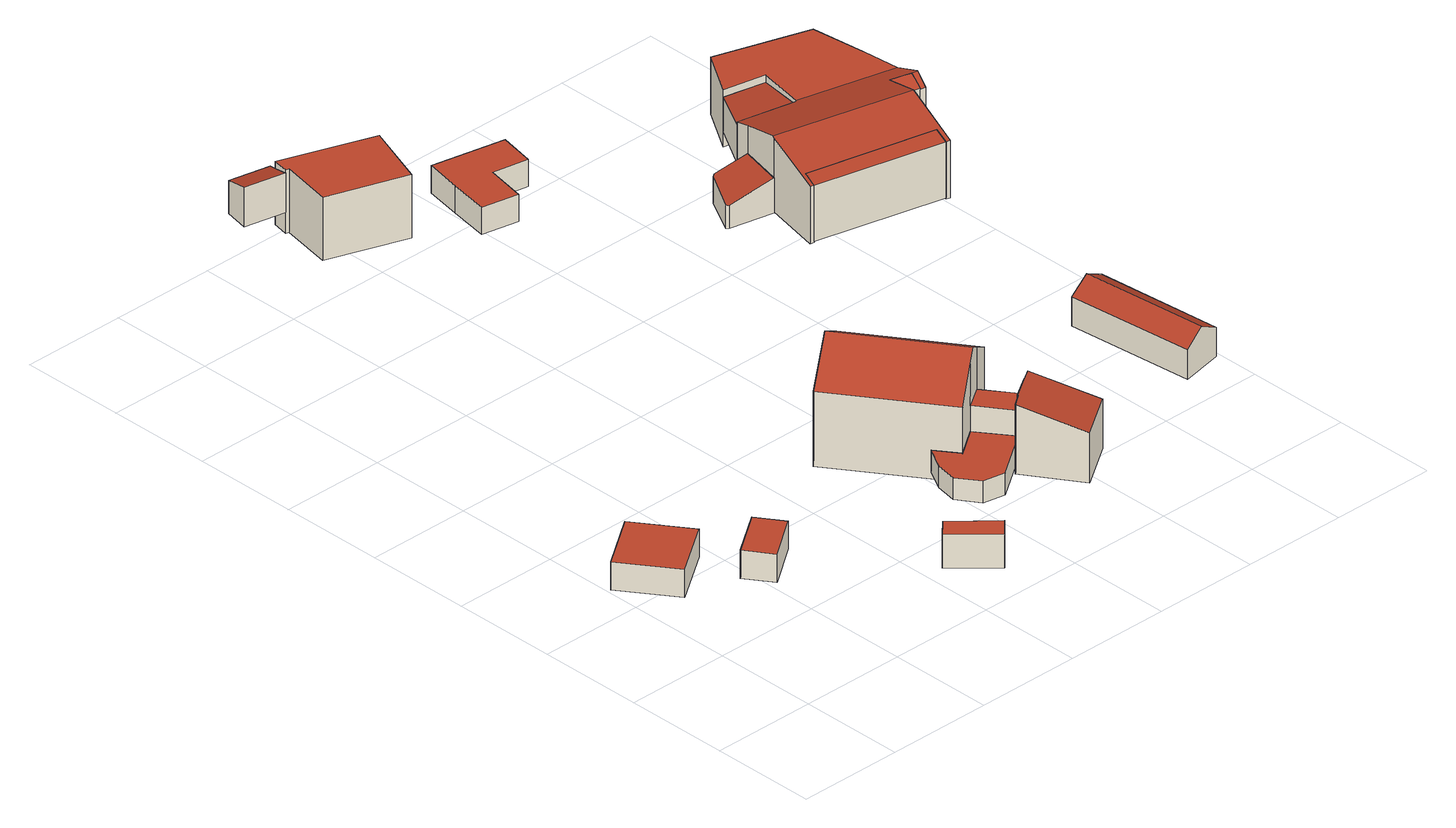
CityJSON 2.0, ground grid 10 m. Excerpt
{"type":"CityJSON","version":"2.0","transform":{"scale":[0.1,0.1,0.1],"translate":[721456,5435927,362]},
"CityObjects":{
"building1":{"type":"Building","attributes":{"Gemeindeschluessel":"09375181","HoeheDach":"364.800","HoeheGrund":"362.060","Methode":"2000","NiedrigsteTraufeDesGebaeudes":"364.800","Geometrietyp2DReferenz":"3000","measuredHeight":2.74,"function":"51009_1610","roofType":"1000"},"geometry":[{"type":"Solid","lod":"2","boundaries":[[[[0,1,2,3]],[[3,2,4,5]],[[5,4,6,7]],[[2,1,6,4]],[[7,6,1,0]],[[5,7,0,3]]]],"semantics":{"surfaces":[{"type":"WallSurface","Flaeche":"16.730","Z_MAX":"2.740","Z_MAX_ASL":"364.800","Z_MIN":"0.000","Z_MIN_ASL":"362.060"},{"type":"WallSurface","Flaeche":"16.593","Z_MAX":"2.740","Z_MAX_ASL":"364.800","Z_MIN":"0.000","Z_MIN_ASL":"362.060"},{"type":"WallSurface","Flaeche":"16.707","Z_MAX":"2.740","Z_MAX_ASL":"364.800","Z_MIN":"0.000","Z_MIN_ASL":"362.060"},{"type":"RoofSurface","Dachneigung":"90.000","Dachorientierung":"-1.000","Flaeche":"36.968","Z_MAX":"2.740","Z_MAX_ASL":"364.800","Z_MIN":"2.740","Z_MIN_ASL":"364.800"},{"type":"WallSurface","Flaeche":"16.609","Z_MAX":"2.740","Z_MAX_ASL":"364.800","Z_MIN":"0.000","Z_MIN_ASL":"362.060"},{"type":"GroundSurface","Flaeche":"36.968","Z_MAX":"0.000","Z_MAX_ASL":"362.060","Z_MIN":"0.000","Z_MIN_ASL":"362.060"}],"values":[[0,1,2,3,4,5]]}}]},
"building2":{"type":"Building","attributes":{"Gemeindeschluessel":"09375181","HoeheDach":"364.991","HoeheGrund":"362.291","Methode":"1000","NiedrigsteTraufeDesGebaeudes":"364.991","Geometrietyp2DReferenz":"3000","measuredHeight":2.7,"function":"51009_1610","roofType":"1000"},"geometry":[{"type":"Solid","lod":"2","boundaries":[[[[8,9,10,11]],[[12,13,14,15]],[[11,10,13,12]],[[8,11,12,15]],[[13,10,9,14]],[[15,14,9,8]]]],"semantics":{"surfaces":[{"type":"WallSurface","Flaeche":"13.518","Z_MAX":"2.700","Z_MAX_ASL":"364.991","Z_MIN":"0.000","Z_MIN_ASL":"362.291"},{"type":"WallSurface","Flaeche":"13.526","Z_MAX":"2.700","Z_MAX_ASL":"364.991","Z_MIN":"0.000","Z_MIN_ASL":"362.291"},{"type":"WallSurface","Flaeche":"8.074","Z_MAX":"2.700","Z_MAX_ASL":"364.991","Z_MIN":"0.000","Z_MIN_ASL":"362.291"},{"type":"GroundSurface","Flaeche":"15.031","Z_MAX":"0.000","Z_MAX_ASL":"362.291","Z_MIN":"0.000","Z_MIN_ASL":"362.291"},{"type":"RoofSurface","Dachneigung":"90.000","Dachorientierung":"-1.000","Flaeche":"15.031","Z_MAX":"2.700","Z_MAX_ASL":"364.991","Z_MIN":"2.700","Z_MIN_ASL":"364.991"},{"type":"WallSurface","Flaeche":"8.133","Z_MAX":"2.700","Z_MAX_ASL":"364.991","Z_MIN":"0.000","Z_MIN_ASL":"362.291"}],"values":[[0,1,2,3,4,5]]}}]},
"building3":{"type":"Building","attributes":{"Gemeindeschluessel":"09375181","HoeheDach":"367.600","HoeheGrund":"364.420","Methode":"2000","NiedrigsteTraufeDesGebaeudes":"367.600","Geometrietyp2DReferenz":"3000","measuredHeight":3.18,"function":"31001_2000","roofType":"1000","storeysAboveGround":1},"geometry":[{"type":"Solid","lod":"2","boundaries":[[[[16,17,18,19]],[[20,21,18,17]],[[19,18,21,22]],[[23,20,17,16]],[[16,19,22,23]],[[22,21,20,23]]]],"semantics":{"surfaces":[{"type":"WallSurface","Flaeche":"6.454","Z_MAX":"3.180","Z_MAX_ASL":"367.600","Z_MIN":"0.000","Z_MIN_ASL":"364.420"},{"type":"RoofSurface","Dachneigung":"90.000","Dachorientierung":"-1.000","Flaeche":"10.492","Z_MAX":"3.180","Z_MAX_ASL":"367.600","Z_MIN":"3.180","Z_MIN_ASL":"367.600"},{"type":"WallSurface","Flaeche":"15.999","Z_MAX":"3.180","Z_MAX_ASL":"367.600","Z_MIN":"0.000","Z_MIN_ASL":"364.420"},{"type":"WallSurface","Flaeche":"15.989","Z_MAX":"3.180","Z_MAX_ASL":"367.600","Z_MIN":"0.000","Z_MIN_ASL":"364.420"},{"type":"GroundSurface","Flaeche":"10.492","Z_MAX":"0.000","Z_MAX_ASL":"364.420","Z_MIN":"0.000","Z_MIN_ASL":"364.420"},{"type":"WallSurface","Flaeche":"6.814","Z_MAX":"3.180","Z_MAX_ASL":"367.600","Z_MIN":"0.000","Z_MIN_ASL":"364.420"}],"values":[[0,1,2,3,4,5]]}}]},
"building4":{"type":"Building","attributes":{"Gemeindeschluessel":"09375181","HoeheDach":"377.089","HoeheGrund":"373.280","Methode":"2000","NiedrigsteTraufeDesGebaeudes":"376.541","Geometrietyp2DReferenz":"3000","measuredHeight":3.81,"function":"51009_1610","roofType":"2100"},"geometry":[{"type":"Solid","lod":"2","boundaries":[[[[24,25,26,27]],[[27,26,28,29]],[[29,28,30,31]],[[31,30,32,33]],[[33,32,25,24]],[[24,27,29,31,33]],[[32,30,28,26,25]]]],"semantics":{"surfaces":[{"type":"WallSurface","Flaeche":"8.479","Z_MAX":"3.809","Z_MAX_ASL":"377.089","Z_MIN":"0.000","Z_MIN_ASL":"373.280"},{"type":"WallSurface","Flaeche":"13.042","Z_MAX":"3.262","Z_MAX_ASL":"376.542","Z_MIN":"0.000","Z_MIN_ASL":"373.280"},{"type":"WallSurface","Flaeche":"2.771","Z_MAX":"3.450","Z_MAX_ASL":"376.730","Z_MIN":"0.000","Z_MIN_ASL":"373.280"},{"type":"WallSurface","Flaeche":"5.702","Z_MAX":"3.809","Z_MAX_ASL":"377.089","Z_MIN":"0.000","Z_MIN_ASL":"373.280"},{"type":"WallSurface","Flaeche":"15.269","Z_MAX":"3.809","Z_MAX_ASL":"377.089","Z_MIN":"0.000","Z_MIN_ASL":"373.280"},{"type":"GroundSurface","Flaeche":"9.601","Z_MAX":"0.000","Z_MAX_ASL":"373.280","Z_MIN":"0.000","Z_MIN_ASL":"373.280"},{"type":"RoofSurface","Dachneigung":"77.136","Dachorientierung":"11.363","Flaeche":"9.848","Z_MAX":"3.809","Z_MAX_ASL":"377.089","Z_MIN":"3.261","Z_MIN_ASL":"376.541"}],"values":[[0,1,2,3,4,5,6]]}}]},
"building5":{"type":"Building","attributes":{"Gemeindeschluessel":"09375181","HoeheDach":"377.426","HoeheGrund":"371.260","Methode":"1000","NiedrigsteTraufeDesGebaeudes":"377.426","Geometrietyp2DReferenz":"3000","measuredHeight":6.17,"function":"31001_2000","roofType":"1000"},"geometry":[{"type":"Solid","lod":"2","boundaries":[[[[34,35,36,37]],[[34,37,38,39,40,41]],[[42,38,37,36]],[[43,41,40,44]],[[35,34,41,43]],[[39,45,44,40]],[[36,35,43,44,45,42]],[[45,39,38,42]]]],"semantics":{"surfaces":[{"type":"WallSurface","Flaeche":"30.785","Z_MAX":"6.166","Z_MAX_ASL":"377.426","Z_MIN":"0.000","Z_MIN_ASL":"371.260"},{"type":"RoofSurface","Dachneigung":"90.000","Dachorientierung":"-1.000","Flaeche":"54.868","Z_MAX":"6.166","Z_MAX_ASL":"377.426","Z_MIN":"6.166","Z_MIN_ASL":"377.426"},{"type":"WallSurface","Flaeche":"49.141","Z_MAX":"6.166","Z_MAX_ASL":"377.426","Z_MIN":"0.000","Z_MIN_ASL":"371.260"},{"type":"WallSurface","Flaeche":"9.644","Z_MAX":"6.166","Z_MAX_ASL":"377.426","Z_MIN":"0.000","Z_MIN_ASL":"371.260"},{"type":"WallSurface","Flaeche":"1.723","Z_MAX":"6.166","Z_MAX_ASL":"377.426","Z_MIN":"0.000","Z_MIN_ASL":"371.260"},{"type":"WallSurface","Flaeche":"56.585","Z_MAX":"6.166","Z_MAX_ASL":"377.426","Z_MIN":"0.000","Z_MIN_ASL":"371.260"},{"type":"GroundSurface","Flaeche":"54.868","Z_MAX":"0.000","Z_MAX_ASL":"371.260","Z_MIN":"0.000","Z_MIN_ASL":"371.260"},{"type":"WallSurface","Flaeche":"39.795","Z_MAX":"6.166","Z_MAX_ASL":"377.426","Z_MIN":"0.000","Z_MIN_ASL":"371.260"}],"values":[[0,1,2,3,4,5,6,7]]}}]},
"building6":{"type":"Building","attributes":{"Gemeindeschluessel":"09375181","HoeheDach":"367.880","HoeheGrund":"365.830","Methode":"2000","NiedrigsteTraufeDesGebaeudes":"367.880","Geometrietyp2DReferenz":"3000","measuredHeight":2.05,"function":"31001_2000","roofType":"1000","storeysAboveGround":1},"geometry":[{"type":"Solid","lod":"2","boundaries":[[[[46,47,48,49]],[[48,47,50,51,52,53,54,55,56]],[[55,57,58,56]],[[47,46,59,50]],[[53,60,61,54]],[[54,61,57,55]],[[51,62,63,52]],[[56,58,49,48]],[[62,51,50,59]],[[46,49,58,57,61,60,63,62,59]],[[52,63,60,53]]]],"semantics":{"surfaces":[{"type":"WallSurface","Flaeche":"4.538","Z_MAX":"2.050","Z_MAX_ASL":"367.880","Z_MIN":"0.000","Z_MIN_ASL":"365.830"},{"type":"GroundSurface","Flaeche":"32.901","Z_MAX":"0.000","Z_MAX_ASL":"365.830","Z_MIN":"0.000","Z_MIN_ASL":"365.830"},{"type":"WallSurface","Flaeche":"4.521","Z_MAX":"2.050","Z_MAX_ASL":"367.880","Z_MIN":"0.000","Z_MIN_ASL":"365.830"},{"type":"WallSurface","Flaeche":"4.975","Z_MAX":"2.050","Z_MAX_ASL":"367.880","Z_MIN":"0.000","Z_MIN_ASL":"365.830"},{"type":"WallSurface","Flaeche":"2.765","Z_MAX":"2.050","Z_MAX_ASL":"367.880","Z_MIN":"0.000","Z_MIN_ASL":"365.830"},{"type":"WallSurface","Flaeche":"8.610","Z_MAX":"2.050","Z_MAX_ASL":"367.880","Z_MIN":"0.000","Z_MIN_ASL":"365.830"},{"type":"WallSurface","Flaeche":"6.849","Z_MAX":"2.050","Z_MAX_ASL":"367.880","Z_MIN":"0.000","Z_MIN_ASL":"365.830"},{"type":"WallSurface","Flaeche":"4.961","Z_MAX":"2.050","Z_MAX_ASL":"367.880","Z_MIN":"0.000","Z_MIN_ASL":"365.830"},{"type":"WallSurface","Flaeche":"5.171","Z_MAX":"2.050","Z_MAX_ASL":"367.880","Z_MIN":"0.000","Z_MIN_ASL":"365.830"},{"type":"RoofSurface","Dachneigung":"90.000","Dachorientierung":"-1.000","Flaeche":"32.901","Z_MAX":"2.050","Z_MAX_ASL":"367.880","Z_MIN":"2.050","Z_MIN_ASL":"367.880"},{"type":"WallSurface","Flaeche":"8.175","Z_MAX":"2.050","Z_MAX_ASL":"367.880","Z_MIN":"0.000","Z_MIN_ASL":"365.830"}],"values":[[0,1,2,3,4,5,6,7,8,9,10]]}}]},
"building7":{"type":"Building","attributes":{"Gemeindeschluessel":"09375181","HoeheDach":"375.227","HoeheGrund":"365.150","Methode":"2000","NiedrigsteTraufeDesGebaeudes":"369.866","Geometrietyp2DReferenz":"3000","measuredHeight":10.08,"function":"31001_1000","roofType":"3100","storeysAboveGround":2},"address":[{"Country":"Germany","Locality":"Pettendorf","ThoroughfareName":"Zum Aichahof 3a"}],"geometry":[{"type":"Solid","lod":"2","boundaries":[[[[64,65,66,67,68]],[[69,70,71,65,64,72,73,74,75,76,77,78,79]],[[78,80,81,79]],[[75,82,83,76]],[[84,85,86,87]],[[74,88,82,75]],[[76,83,89,77]],[[90,84,87,91]],[[90,91,92,93,94]],[[93,92,95,96,68,67]],[[97,94,93,67,66]],[[72,96,95,73]],[[64,68,96,72]],[[97,66,65,71,70]],[[74,73,95,92,91,87,86,88]],[[89,83,82,88,86,85,81,80]],[[77,89,80,78]],[[69,79,81,85,84,90,94]],[[69,94,97,70]]]],"semantics":{"surfaces":[{"type":"WallSurface","Flaeche":"78.853","Z_MAX":"10.077","Z_MAX_ASL":"375.227","Z_MIN":"0.000","Z_MIN_ASL":"365.150"},{"type":"GroundSurface","Flaeche":"153.215","Z_MAX":"0.000","Z_MAX_ASL":"365.150","Z_MIN":"0.000","Z_MIN_ASL":"365.150"},{"type":"WallSurface","Flaeche":"9.032","Z_MAX":"6.696","Z_MAX_ASL":"371.846","Z_MIN":"0.000","Z_MIN_ASL":"365.150"},{"type":"WallSurface","Flaeche":"35.094","Z_MAX":"6.690","Z_MAX_ASL":"371.840","Z_MIN":"0.000","Z_MIN_ASL":"365.150"},{"type":"WallSurface","Flaeche":"3.705","Z_MAX":"6.711","Z_MAX_ASL":"371.861","Z_MIN":"5.220","Z_MIN_ASL":"370.370"},{"type":"WallSurface","Flaeche":"9.024","Z_MAX":"6.690","Z_MAX_ASL":"371.840","Z_MIN":"0.000","Z_MIN_ASL":"365.150"},{"type":"WallSurface","Flaeche":"24.317","Z_MAX":"4.716","Z_MAX_ASL":"369.866","Z_MIN":"0.000","Z_MIN_ASL":"365.150"},{"type":"RoofSurface","Dachneigung":"90.000","Dachorientierung":"-1.000","Flaeche":"9.634","Z_MAX":"5.220","Z_MAX_ASL":"370.370","Z_MIN":"5.220","Z_MIN_ASL":"370.370"},{"type":"WallSurface","Flaeche":"11.058","Z_MAX":"10.074","Z_MAX_ASL":"375.224","Z_MIN":"5.220","Z_MIN_ASL":"370.370"},{"type":"RoofSurface","Dachneigung":"57.294","Dachorientierung":"55.546","Flaeche":"66.257","Z_MAX":"10.077","Z_MAX_ASL":"375.227","Z_MIN":"7.124","Z_MIN_ASL":"372.274"},{"type":"RoofSurface","Dachneigung":"57.290","Dachorientierung":"235.509","Flaeche":"66.356","Z_MAX":"10.077","Z_MAX_ASL":"375.227","Z_MIN":"7.121","Z_MIN_ASL":"372.271"},{"type":"WallSurface","Flaeche":"27.390","Z_MAX":"9.269","Z_MAX_ASL":"374.419","Z_MIN":"0.000","Z_MIN_ASL":"365.150"},{"type":"WallSurface","Flaeche":"86.788","Z_MAX":"7.148","Z_MAX_ASL":"372.298","Z_MIN":"0.000","Z_MIN_ASL":"365.150"},{"type":"WallSurface","Flaeche":"86.718","Z_MAX":"7.140","Z_MAX_ASL":"372.290","Z_MIN":"0.000","Z_MIN_ASL":"365.150"},{"type":"WallSurface","Flaeche":"21.207","Z_MAX":"9.269","Z_MAX_ASL":"374.419","Z_MIN":"0.000","Z_MIN_ASL":"365.150"},{"type":"RoofSurface","Dachneigung":"72.214","Dachorientierung":"145.500","Flaeche":"33.601","Z_MAX":"6.711","Z_MAX_ASL":"371.861","Z_MIN":"4.716","Z_MIN_ASL":"369.866"},{"type":"WallSurface","Flaeche":"35.204","Z_MAX":"6.695","Z_MAX_ASL":"371.845","Z_MIN":"0.000","Z_MIN_ASL":"365.150"},{"type":"WallSurface","Flaeche":"21.139","Z_MAX":"9.286","Z_MAX_ASL":"374.436","Z_MIN":"0.000","Z_MIN_ASL":"365.150"},{"type":"WallSurface","Flaeche":"27.439","Z_MAX":"9.286","Z_MAX_ASL":"374.436","Z_MIN":"0.000","Z_MIN_ASL":"365.150"}],"values":[[0,1,2,3,4,5,6,7,8,9,10,11,12,13,14,15,16,17,18]]}}]},
"building8":{"type":"Building","attributes":{"Gemeindeschluessel":"09375181","HoeheDach":"369.963","HoeheGrund":"367.663","Methode":"1000","NiedrigsteTraufeDesGebaeudes":"369.963","Geometrietyp2DReferenz":"3000","measuredHeight":2.3,"function":"31001_2000","roofType":"1000","storeysAboveGround":1},"geometry":[{"type":"Solid","lod":"2","boundaries":[[[[98,99,100,101]],[[102,103,99,98]],[[104,102,98,101]],[[99,103,105,100]],[[104,105,103,102]],[[101,100,105,104]]]],"semantics":{"surfaces":[{"type":"WallSurface","Flaeche":"3.904","Z_MAX":"2.300","Z_MAX_ASL":"369.963","Z_MIN":"0.000","Z_MIN_ASL":"367.663"},{"type":"WallSurface","Flaeche":"9.755","Z_MAX":"2.300","Z_MAX_ASL":"369.963","Z_MIN":"0.000","Z_MIN_ASL":"367.663"},{"type":"GroundSurface","Flaeche":"7.200","Z_MAX":"0.000","Z_MAX_ASL":"367.663","Z_MIN":"0.000","Z_MIN_ASL":"367.663"},{"type":"RoofSurface","Dachneigung":"90.000","Dachorientierung":"-1.000","Flaeche":"7.200","Z_MAX":"2.300","Z_MAX_ASL":"369.963","Z_MIN":"2.300","Z_MIN_ASL":"369.963"}],"values":[[0,1,2,3,0,1]]}}]},
"building9":{"type":"Building","attributes":{"Gemeindeschluessel":"09375181","HoeheDach":"374.200","HoeheGrund":"371.650","Methode":"2000","NiedrigsteTraufeDesGebaeudes":"374.200","Geometrietyp2DReferenz":"3000","measuredHeight":2.55,"function":"31001_2000","roofType":"1000","storeysAboveGround":1},"address":[{"Country":"Germany","Locality":"Pettendorf","ThoroughfareName":"Föhrenstraße 2"}],"geometry":[{"type":"Solid","lod":"2","boundaries":[[[[106,107,108,109,110,111,112]],[[109,113,114,110]],[[112,115,116,106]],[[110,114,117,111]],[[111,117,115,112]],[[115,117,114,113,118,119,116]],[[108,118,113,109]],[[106,116,119,107]],[[107,119,118,108]]]],"semantics":{"surfaces":[{"type":"GroundSurface","Flaeche":"39.025","Z_MAX":"0.000","Z_MAX_ASL":"371.650","Z_MIN":"0.000","Z_MIN_ASL":"371.650"},{"type":"WallSurface","Flaeche":"8.982","Z_MAX":"2.550","Z_MAX_ASL":"374.200","Z_MIN":"0.000","Z_MIN_ASL":"371.650"},{"type":"WallSurface","Flaeche":"9.162","Z_MAX":"2.550","Z_MAX_ASL":"374.200","Z_MIN":"0.000","Z_MIN_ASL":"371.650"},{"type":"WallSurface","Flaeche":"8.957","Z_MAX":"2.550","Z_MAX_ASL":"374.200","Z_MIN":"0.000","Z_MIN_ASL":"371.650"},{"type":"WallSurface","Flaeche":"9.922","Z_MAX":"2.550","Z_MAX_ASL":"374.200","Z_MIN":"0.000","Z_MIN_ASL":"371.650"},{"type":"RoofSurface","Dachneigung":"90.000","Dachorientierung":"-1.000","Flaeche":"39.025","Z_MAX":"2.550","Z_MAX_ASL":"374.200","Z_MIN":"2.550","Z_MIN_ASL":"374.200"},{"type":"WallSurface","Flaeche":"18.149","Z_MAX":"2.550","Z_MAX_ASL":"374.200","Z_MIN":"0.000","Z_MIN_ASL":"371.650"},{"type":"WallSurface","Flaeche":"9.977","Z_MAX":"2.550","Z_MAX_ASL":"374.200","Z_MIN":"0.000","Z_MIN_ASL":"371.650"},{"type":"WallSurface","Flaeche":"8.948","Z_MAX":"2.550","Z_MAX_ASL":"374.200","Z_MIN":"0.000","Z_MIN_ASL":"371.650"}],"values":[[0,1,2,3,4,5,6,7,8]]}}]},
"building10":{"type":"Building","attributes":{"Gemeindeschluessel":"09375181","HoeheDach":"372.990","HoeheGrund":"369.010","Methode":"2000","NiedrigsteTraufeDesGebaeudes":"371.845","Geometrietyp2DReferenz":"3000","measuredHeight":3.98,"function":"31001_2000","roofType":"3100"},"geometry":[{"type":"Solid","lod":"2","boundaries":[[[[120,121,122,123,124]],[[125,126,122,121]],[[127,128,120,124]],[[127,124,123,129]],[[129,126,125,128,127]],[[123,122,126,129]],[[120,128,125,121]]]],"semantics":{"surfaces":[{"type":"WallSurface","Flaeche":"13.862","Z_MAX":"3.980","Z_MAX_ASL":"372.990","Z_MIN":"0.000","Z_MIN_ASL":"369.010"},{"type":"WallSurface","Flaeche":"34.111","Z_MAX":"2.842","Z_MAX_ASL":"371.852","Z_MIN":"0.000","Z_MIN_ASL":"369.010"},{"type":"WallSurface","Flaeche":"34.613","Z_MAX":"2.838","Z_MAX_ASL":"371.848","Z_MIN":"0.000","Z_MIN_ASL":"369.010"},{"type":"RoofSurface","Dachneigung":"60.551","Dachorientierung":"264.171","Flaeche":"28.225","Z_MAX":"3.980","Z_MAX_ASL":"372.990","Z_MIN":"2.838","Z_MIN_ASL":"371.848"},{"type":"WallSurface","Flaeche":"13.789","Z_MAX":"3.980","Z_MAX_ASL":"372.990","Z_MIN":"0.000","Z_MIN_ASL":"369.010"},{"type":"RoofSurface","Dachneigung":"60.555","Dachorientierung":"84.174","Flaeche":"28.009","Z_MAX":"3.980","Z_MAX_ASL":"372.990","Z_MIN":"2.835","Z_MIN_ASL":"371.845"},{"type":"GroundSurface","Flaeche":"48.970","Z_MAX":"0.000","Z_MAX_ASL":"369.010","Z_MIN":"0.000","Z_MIN_ASL":"369.010"}],"values":[[0,1,2,3,4,5,6]]}}]},
"building11":{"type":"Building","attributes":{"Gemeindeschluessel":"09375181","HoeheDach":"373.118","HoeheGrund":"369.700","Methode":"1000","NiedrigsteTraufeDesGebaeudes":"371.863","Geometrietyp2DReferenz":"3000","measuredHeight":3.42,"function":"51009_1610","roofType":"2100"},"geometry":[{"type":"Solid","lod":"2","boundaries":[[[[130,131,132,133]],[[134,135,136,137]],[[138,136,135,139,132,131]],[[130,133,140,134,137,141]],[[133,132,139,140]],[[141,138,131,130]],[[137,136,138,141]],[[140,139,135,134]]]],"semantics":{"surfaces":[{"type":"WallSurface","Flaeche":"9.017","Z_MAX":"2.456","Z_MAX_ASL":"372.156","Z_MIN":"0.000","Z_MIN_ASL":"369.700"},{"type":"WallSurface","Flaeche":"14.571","Z_MAX":"3.418","Z_MAX_ASL":"373.118","Z_MIN":"0.000","Z_MIN_ASL":"369.700"},{"type":"RoofSurface","Dachneigung":"74.595","Dachorientierung":"283.111","Flaeche":"17.521","Z_MAX":"3.418","Z_MAX_ASL":"373.118","Z_MIN":"2.163","Z_MIN_ASL":"371.863"},{"type":"GroundSurface","Flaeche":"16.891","Z_MAX":"0.000","Z_MAX_ASL":"369.700","Z_MIN":"0.000","Z_MIN_ASL":"369.700"},{"type":"WallSurface","Flaeche":"1.377","Z_MAX":"2.549","Z_MAX_ASL":"372.249","Z_MIN":"0.000","Z_MIN_ASL":"369.700"},{"type":"WallSurface","Flaeche":"0.643","Z_MAX":"2.241","Z_MAX_ASL":"371.941","Z_MIN":"0.000","Z_MIN_ASL":"369.700"},{"type":"WallSurface","Flaeche":"12.092","Z_MAX":"3.418","Z_MAX_ASL":"373.118","Z_MIN":"0.000","Z_MIN_ASL":"369.700"},{"type":"WallSurface","Flaeche":"9.410","Z_MAX":"3.418","Z_MAX_ASL":"373.118","Z_MIN":"0.000","Z_MIN_ASL":"369.700"}],"values":[[0,1,2,3,4,5,6,7]]}}]},
"building12":{"type":"Building","attributes":{"Gemeindeschluessel":"09375181","HoeheDach":"375.715","HoeheGrund":"369.870","Methode":"2000","NiedrigsteTraufeDesGebaeudes":"375.293","Geometrietyp2DReferenz":"3000","measuredHeight":5.84,"function":"51009_1610","roofType":"2100"},"geometry":[{"type":"Solid","lod":"2","boundaries":[[[[142,143,144,145]],[[142,145,146,147]],[[146,148,149,147]],[[147,149,143,142]],[[149,148,144,143]],[[145,144,148,146]]]],"semantics":{"surfaces":[{"type":"WallSurface","Flaeche":"7.880","Z_MAX":"5.845","Z_MAX_ASL":"375.715","Z_MIN":"0.000","Z_MIN_ASL":"369.870"},{"type":"GroundSurface","Flaeche":"17.423","Z_MAX":"0.000","Z_MAX_ASL":"369.870","Z_MIN":"0.000","Z_MIN_ASL":"369.870"},{"type":"WallSurface","Flaeche":"7.943","Z_MAX":"5.845","Z_MAX_ASL":"375.715","Z_MIN":"0.000","Z_MIN_ASL":"369.870"},{"type":"WallSurface","Flaeche":"67.302","Z_MAX":"5.427","Z_MAX_ASL":"375.297","Z_MIN":"0.000","Z_MIN_ASL":"369.870"},{"type":"RoofSurface","Dachneigung":"73.346","Dachorientierung":"192.901","Flaeche":"18.185","Z_MAX":"5.845","Z_MAX_ASL":"375.715","Z_MIN":"5.423","Z_MIN_ASL":"375.293"},{"type":"WallSurface","Flaeche":"72.551","Z_MAX":"5.845","Z_MAX_ASL":"375.715","Z_MIN":"0.000","Z_MIN_ASL":"369.870"}],"values":[[0,1,2,3,4,5]]}}]},
"building13":{"type":"Building","attributes":{"Gemeindeschluessel":"09375181","HoeheDach":"375.045","HoeheGrund":"371.310","Methode":"2000","NiedrigsteTraufeDesGebaeudes":"374.605","Geometrietyp2DReferenz":"3000","measuredHeight":3.73,"function":"51009_1610","roofType":"1000"},"geometry":[{"type":"Solid","lod":"2","boundaries":[[[[150,151,152,153]],[[153,154,155,150]],[[154,156,157,155]],[[150,155,157,151]],[[152,156,154,153]],[[151,157,156,152]]]],"semantics":{"surfaces":[{"type":"GroundSurface","Flaeche":"22.228","Z_MAX":"0.000","Z_MAX_ASL":"371.310","Z_MIN":"0.000","Z_MIN_ASL":"371.310"},{"type":"WallSurface","Flaeche":"21.075","Z_MAX":"3.735","Z_MAX_ASL":"375.045","Z_MIN":"0.000","Z_MIN_ASL":"371.310"},{"type":"RoofSurface","Dachneigung":"84.551","Dachorientierung":"11.472","Flaeche":"22.329","Z_MAX":"3.735","Z_MAX_ASL":"375.045","Z_MIN":"3.295","Z_MIN_ASL":"374.605"},{"type":"WallSurface","Flaeche":"17.209","Z_MAX":"3.735","Z_MAX_ASL":"375.045","Z_MIN":"0.000","Z_MIN_ASL":"371.310"},{"type":"WallSurface","Flaeche":"16.211","Z_MAX":"3.735","Z_MAX_ASL":"375.045","Z_MIN":"0.000","Z_MIN_ASL":"371.310"},{"type":"WallSurface","Flaeche":"13.166","Z_MAX":"3.295","Z_MAX_ASL":"374.605","Z_MIN":"0.000","Z_MIN_ASL":"371.310"}],"values":[[0,1,2,3,4,5]]}}]},
"building14":{"type":"Building","attributes":{"Gemeindeschluessel":"09375181","HoeheDach":"377.000","HoeheGrund":"369.780","Methode":"2000","NiedrigsteTraufeDesGebaeudes":"374.891","Geometrietyp2DReferenz":"3000","measuredHeight":7.22,"function":"31001_1000","roofType":"3100"},"address":[{"Country":"Germany","Locality":"Pettendorf","ThoroughfareName":"Zum Aichahof 3"}],"geometry":[{"type":"Solid","lod":"2","boundaries":[[[[158,159,160,161]],[[162,163,149,164]],[[165,166,167,168]],[[169,170,171,172]],[[173,174,175,176]],[[177,178,179,180,181,182,183,184,170,169,185,186]],[[164,149,148,187]],[[188,189,190,191]],[[162,192,178,177,163]],[[193,194,176,175]],[[188,195,182,181,189]],[[174,173,161,160]],[[173,176,194,184,183,158,161]],[[144,148,149,163,177,186,167,166,143]],[[188,191,196,197,192,162,164,187,198,199,165,168,200,172,171,193,175,174,160,159,195]],[[200,185,169,172]],[[144,198,187,148]],[[196,180,179,197]],[[200,168,167,186,185]],[[199,143,166,165]],[[193,171,170,184,194]],[[189,181,180,190]],[[191,190,180,196]],[[198,144,143,199]],[[195,159,158,183,182]],[[197,179,178,192]]]],"semantics":{"surfaces":[{"type":"WallSurface","Flaeche":"28.983","Z_MAX":"5.510","Z_MAX_ASL":"375.290","Z_MIN":"0.000","Z_MIN_ASL":"369.780"},{"type":"WallSurface","Flaeche":"2.225","Z_MAX":"5.526","Z_MAX_ASL":"375.306","Z_MIN":"0.000","Z_MIN_ASL":"369.780"},{"type":"WallSurface","Flaeche":"35.281","Z_MAX":"7.166","Z_MAX_ASL":"376.946","Z_MIN":"0.000","Z_MIN_ASL":"369.780"},{"type":"WallSurface","Flaeche":"31.299","Z_MAX":"5.568","Z_MAX_ASL":"375.348","Z_MIN":"0.000","Z_MIN_ASL":"369.780"},{"type":"WallSurface","Flaeche":"27.436","Z_MAX":"5.510","Z_MAX_ASL":"375.290","Z_MIN":"0.000","Z_MIN_ASL":"369.780"},{"type":"RoofSurface","Dachneigung":"73.598","Dachorientierung":"15.136","Flaeche":"84.724","Z_MAX":"7.220","Z_MAX_ASL":"377.000","Z_MIN":"5.510","Z_MIN_ASL":"375.290"},{"type":"WallSurface","Flaeche":"8.079","Z_MAX":"5.940","Z_MAX_ASL":"375.720","Z_MIN":"0.000","Z_MIN_ASL":"369.780"},{"type":"WallSurface","Flaeche":"3.030","Z_MAX":"5.155","Z_MAX_ASL":"374.935","Z_MIN":"0.000","Z_MIN_ASL":"369.780"},{"type":"WallSurface","Flaeche":"53.197","Z_MAX":"7.220","Z_MAX_ASL":"377.000","Z_MIN":"0.000","Z_MIN_ASL":"369.780"},{"type":"WallSurface","Flaeche":"22.010","Z_MAX":"5.510","Z_MAX_ASL":"375.290","Z_MIN":"0.000","Z_MIN_ASL":"369.780"},{"type":"WallSurface","Flaeche":"6.544","Z_MAX":"6.150","Z_MAX_ASL":"375.930","Z_MIN":"0.000","Z_MIN_ASL":"369.780"},{"type":"WallSurface","Flaeche":"50.593","Z_MAX":"5.510","Z_MAX_ASL":"375.290","Z_MIN":"0.000","Z_MIN_ASL":"369.780"},{"type":"RoofSurface","Dachneigung":"90.000","Dachorientierung":"-1.000","Flaeche":"85.334","Z_MAX":"5.510","Z_MAX_ASL":"375.290","Z_MIN":"5.510","Z_MIN_ASL":"375.290"},{"type":"RoofSurface","Dachneigung":"73.599","Dachorientierung":"195.137","Flaeche":"61.214","Z_MAX":"7.220","Z_MAX_ASL":"377.000","Z_MIN":"5.525","Z_MIN_ASL":"375.305"},{"type":"GroundSurface","Flaeche":"225.979","Z_MAX":"0.000","Z_MAX_ASL":"369.780","Z_MIN":"0.000","Z_MIN_ASL":"369.780"},{"type":"WallSurface","Flaeche":"8.883","Z_MAX":"6.020","Z_MAX_ASL":"375.800","Z_MIN":"0.000","Z_MIN_ASL":"369.780"},{"type":"WallSurface","Flaeche":"73.744","Z_MAX":"5.942","Z_MAX_ASL":"375.722","Z_MIN":"0.000","Z_MIN_ASL":"369.780"},{"type":"WallSurface","Flaeche":"12.367","Z_MAX":"6.150","Z_MAX_ASL":"375.930","Z_MIN":"0.000","Z_MIN_ASL":"369.780"},{"type":"WallSurface","Flaeche":"28.323","Z_MAX":"7.220","Z_MAX_ASL":"377.000","Z_MIN":"0.000","Z_MIN_ASL":"369.780"},{"type":"WallSurface","Flaeche":"2.401","Z_MAX":"5.531","Z_MAX_ASL":"375.311","Z_MIN":"0.000","Z_MIN_ASL":"369.780"},{"type":"WallSurface","Flaeche":"25.405","Z_MAX":"5.528","Z_MAX_ASL":"375.308","Z_MIN":"0.000","Z_MIN_ASL":"369.780"},{"type":"RoofSurface","Dachneigung":"45.833","Dachorientierung":"195.138","Flaeche":"0.901","Z_MAX":"6.150","Z_MAX_ASL":"375.930","Z_MIN":"5.111","Z_MIN_ASL":"374.891"},{"type":"WallSurface","Flaeche":"6.076","Z_MAX":"6.150","Z_MAX_ASL":"375.930","Z_MIN":"0.000","Z_MIN_ASL":"369.780"},{"type":"WallSurface","Flaeche":"8.015","Z_MAX":"5.942","Z_MAX_ASL":"375.722","Z_MIN":"0.000","Z_MIN_ASL":"369.780"},{"type":"WallSurface","Flaeche":"32.034","Z_MAX":"6.115","Z_MAX_ASL":"375.895","Z_MIN":"0.000","Z_MIN_ASL":"369.780"},{"type":"WallSurface","Flaeche":"7.817","Z_MAX":"6.512","Z_MAX_ASL":"376.292","Z_MIN":"0.000","Z_MIN_ASL":"369.780"}],"values":[[0,1,2,3,4,5,6,7,8,9,10,11,12,13,14,15,16,17,18,19,20,21,22,23,24,25]]}}]},
"building15":{"type":"Building","attributes":{"Gemeindeschluessel":"09375181","HoeheDach":"376.013","HoeheGrund":"371.660","Methode":"2000","NiedrigsteTraufeDesGebaeudes":"374.992","Geometrietyp2DReferenz":"3000","measuredHeight":4.35,"function":"51009_1610","roofType":"2100"},"geometry":[{"type":"Solid","lod":"2","boundaries":[[[[201,180,202,203]],[[204,205,203,202]],[[206,207,180,201]],[[207,204,202,180]],[[206,205,204,207]],[[205,206,201,203]]]],"semantics":{"surfaces":[{"type":"RoofSurface","Dachneigung":"50.296","Dachorientierung":"188.465","Flaeche":"3.129","Z_MAX":"4.353","Z_MAX_ASL":"376.013","Z_MIN":"3.332","Z_MIN_ASL":"374.992"},{"type":"WallSurface","Flaeche":"4.744","Z_MAX":"4.353","Z_MAX_ASL":"376.013","Z_MIN":"0.000","Z_MIN_ASL":"371.660"},{"type":"WallSurface","Flaeche":"4.060","Z_MAX":"4.223","Z_MAX_ASL":"375.883","Z_MIN":"0.000","Z_MIN_ASL":"371.660"},{"type":"WallSurface","Flaeche":"8.623","Z_MAX":"4.353","Z_MAX_ASL":"376.013","Z_MIN":"0.000","Z_MIN_ASL":"371.660"},{"type":"GroundSurface","Flaeche":"2.407","Z_MAX":"0.000","Z_MAX_ASL":"371.660","Z_MIN":"0.000","Z_MIN_ASL":"371.660"},{"type":"WallSurface","Flaeche":"7.243","Z_MAX":"3.332","Z_MAX_ASL":"374.992","Z_MIN":"0.000","Z_MIN_ASL":"371.660"}],"values":[[0,1,2,3,4,5]]}}]}
},
"vertices":[
[89,218,1],[89,218,28],[39,183,28],[39,183,1],[4,233,28],[4,233,1],[54,268,28],[54,268,1],
[89,170,3],[89,170,30],[130,199,30],[130,199,3],[147,174,3],[147,174,30],[106,145,30],[106,145,3],
[194,44,24],[194,44,56],[208,58,56],[208,58,24],[230,9,56],[245,24,56],[245,24,24],[230,9,24],
[47,702,113],[47,702,151],[52,725,145],[52,725,113],[91,717,145],[91,717,113],[89,709,147],[89,709,113],[86,694,151],[86,694,113],
[89,693,154],[89,693,93],[79,644,93],[79,644,154],[154,618,154],[176,678,154],[89,709,154],[86,694,154],[154,618,93],[86,694,93],[89,709,93],[176,678,93],
[260,116,59],[260,116,38],[256,95,38],[256,95,59],[272,137,38],[287,116,38],[314,135,38],[337,103,38],[326,95,38],[291,71,38],[270,75,38],[291,71,59],[270,75,59],[272,137,59],[337,103,59],[326,95,59],[287,116,59],[314,135,59],
[293,269,31],[217,217,31],[217,217,103],[255,243,132],[293,269,103],[314,135,31],[287,116,31],[272,137,31],[362,168,31],[334,149,31],[357,117,31],[368,124,31],[403,73,31],[360,44,31],[326,95,31],[337,103,31],[326,95,98],[337,103,98],[368,124,98],[403,73,79],[336,103,84],[336,103,99],[357,117,99],[357,117,84],[357,117,98],[360,44,79],[314,135,84],[335,149,84],[335,149,124],[324,142,132],[314,135,124],[334,149,124],[362,168,103],[287,116,103],
[332,241,57],[332,241,80],[318,232,80],[318,232,57],[308,276,57],[308,276,80],[294,267,57],[294,267,80],
[195,579,96],[202,617,96],[209,652,96],[279,638,96],[272,604,96],[238,610,96],[230,572,96],[279,638,122],[272,604,122],[230,572,122],[195,579,122],[238,610,122],[209,652,122],[202,617,122],
[482,56,70],[522,64,70],[522,64,98],[502,60,110],[482,56,98],[510,184,70],[510,184,99],[470,178,98],[470,178,70],[490,181,110],
[363,469,77],[363,469,99],[382,503,102],[382,503,77],[417,499,77],[417,499,111],[407,458,111],[407,458,77],[365,467,99],[386,506,102],[386,506,77],[365,467,77],
[399,403,79],[399,403,133],[402,416,137],[402,416,79],[523,389,79],[520,375,79],[523,389,137],[520,375,133],
[420,514,93],[445,556,93],[485,548,93],[475,503,93],[475,503,130],[420,514,130],[485,548,126],[445,556,126],
[566,518,133],[566,518,78],[560,570,78],[560,570,133],[524,374,78],[524,374,133],[520,375,78],[395,404,78],[395,404,133],[407,458,149],[407,458,78],[420,514,133],[475,503,133],[475,503,78],[420,514,78],[472,598,133],[472,598,78],[445,556,78],[445,556,133],[537,430,150],[542,454,143],[545,466,139],[565,461,139],[571,460,139],[571,461,139],[569,482,133],[476,504,133],[417,499,138],[408,460,150],[523,389,78],[569,449,78],[569,449,129],[564,450,129],[564,450,78],[542,454,78],[485,548,78],[485,548,133],[571,461,78],[565,461,78],[545,466,78],[402,416,78],[399,403,78],[417,499,78],
[564,450,130],[545,465,140],[542,454,130],[545,465,97],[542,454,97],[564,450,97],[565,461,97]
]}
